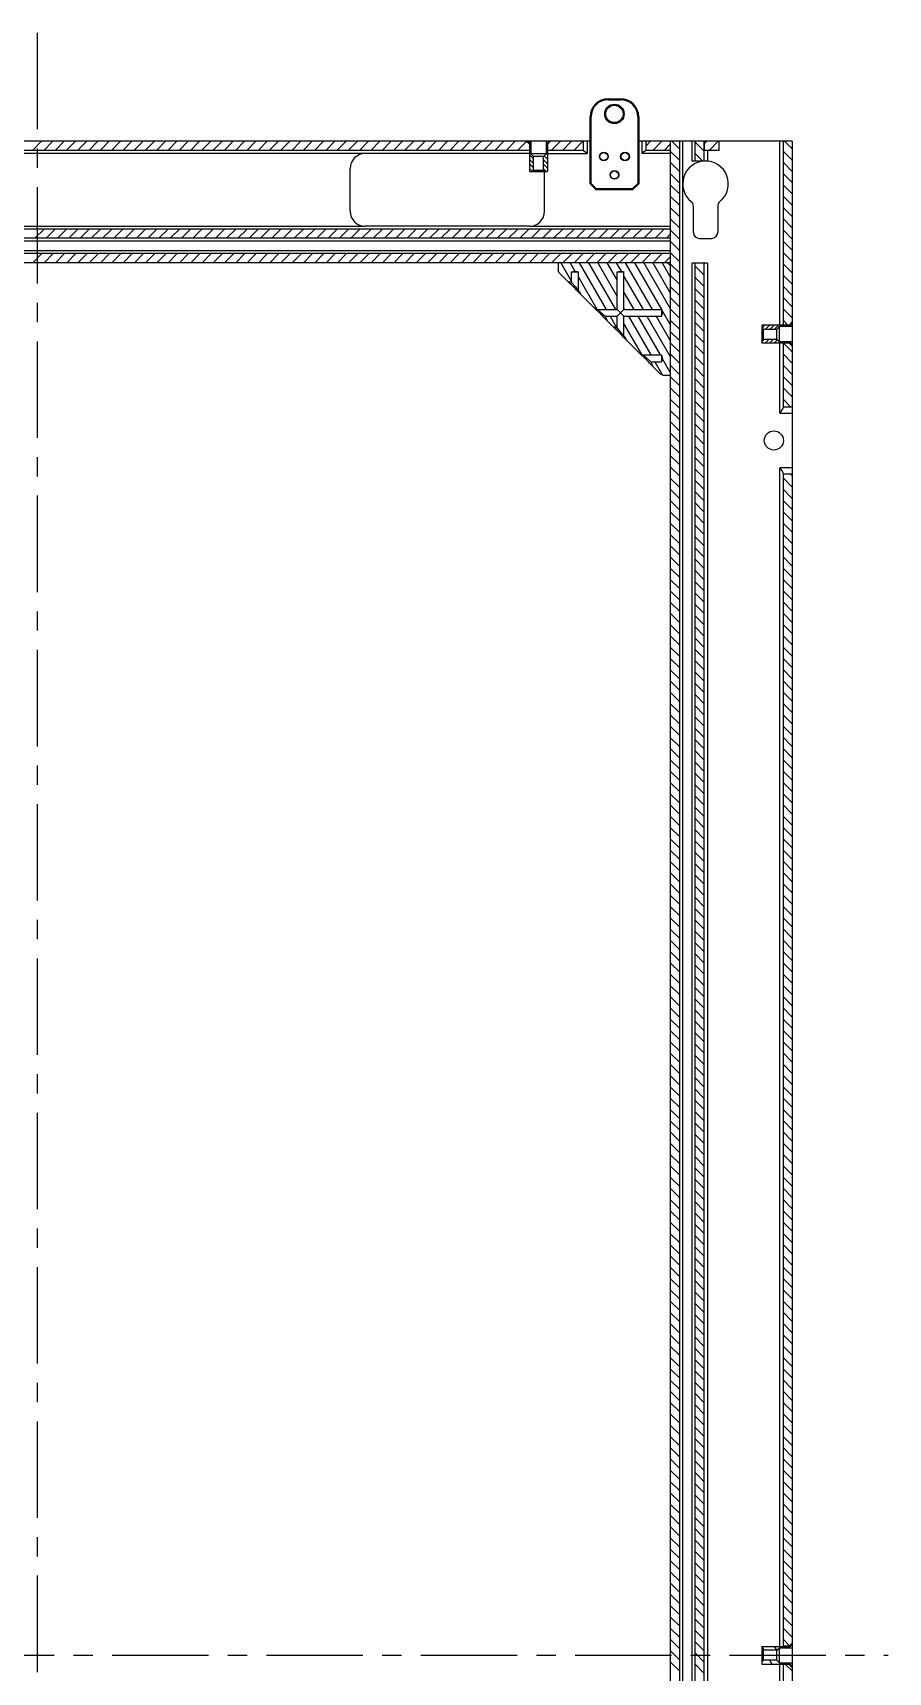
# Model space of a CAD drawing. Header units: millimetres. Extents: x -3132 to 28633, y 682 to 5849.
# Drawn here: x 17862 to 18144, y 2184 to 2724 of the extents above; entities that cross this region are included whole.
import ezdxf

# ---------------------------------------------------------------- set-up
doc = ezdxf.new("R2010")
doc.units = ezdxf.units.MM
doc.linetypes.add('CENTER', pattern=[50.8, 31.75, -6.35, 6.35, -6.35])
doc.layers.add('标准', color=3, linetype='Continuous')

msp = doc.modelspace()

# ---------------------------------------------------------------- linework, layer by layer
at = {"color": 7, "linetype": 'Continuous'}
for p, q in [((18051.804, 2702.194), (18055.804, 2702.194)), ((18051.804, 2701.894), (18051.804, 2702.194)), ((18051.804, 2701.894), (18055.804, 2701.894)), ((18055.804, 2701.894), (18055.804, 2702.194)), ((18046.104, 2696.194), (18045.804, 2696.194)), ((18045.804, 2674.194), (18045.804, 2696.194)), ((18046.104, 2674.319), (18046.104, 2696.194)), ((18061.504, 2696.194), (18061.804, 2696.194)), ((18061.504, 2696.194), (18061.504, 2674.319)), ((18061.804, 2696.194), (18061.804, 2674.194)), ((18045.804, 2688.194), (17681.804, 2688.194)), ((18024.804, 2688.194), (18025.804, 2687.194)), ((18025.254, 2688.194), (18025.854, 2687.594)), ((18026.304, 2688.194), (18026.304, 2684.044)), ((18031.304, 2688.194), (18031.304, 2684.044)), ((18032.354, 2688.194), (18031.754, 2687.594)), ((18032.804, 2688.194), (18031.804, 2687.194)), ((18043.481, 2688.194), (18043.481, 2685.194)), ((18044.804, 2688.194), (18044.804, 2684.194)), ((18072.204, 2688.194), (18061.804, 2688.194)), ((18062.804, 2688.194), (18062.804, 2684.194)), ((18064.127, 2688.194), (18064.127, 2685.194)), ((18072.204, 2688.194), (18072.204, 2648.194)), ((18112.304, 2688.194), (18072.304, 2688.194)), ((18072.304, 1691.194), (18072.304, 2688.194)), ((18075.304, 1691.194), (18075.304, 2688.194)), ((18076.304, 1691.194), (18076.304, 2688.194)), ((18079.404, 2681.594), (18079.404, 2688.194)), ((18080.404, 2681.594), (18080.404, 2688.194)), ((18083.404, 2681.684), (18083.404, 2688.194)), ((18083.504, 2685.194), (18083.504, 2688.194)), ((18088.304, 2685.194), (18088.304, 2688.194)), ((18108.304, 2627.644), (18108.304, 2688.194)), ((18109.304, 2688.194), (18109.304, 2627.644)), ((18112.304, 2688.194), (18112.304, 1691.194)), ((18025.854, 2685.194), (17701.754, 2685.194)), ((18025.804, 2684.194), (17701.804, 2684.194)), ((18025.854, 2687.194), (18025.804, 2687.194)), ((18025.804, 2687.194), (18025.804, 2685.194)), ((18025.854, 2687.594), (18025.854, 2678.194)), ((18031.304, 2684.044), (18026.304, 2684.044)), ((18026.304, 2684.044), (18027.154, 2683.194)), ((18030.454, 2683.194), (18027.154, 2683.194)), ((18027.154, 2678.694), (18027.154, 2683.194)), ((18031.304, 2684.044), (18030.454, 2683.194)), ((18030.454, 2678.694), (18030.454, 2683.194)), ((18031.754, 2687.594), (18031.754, 2678.194)), ((18031.804, 2687.194), (18031.754, 2687.194)), ((18043.481, 2685.194), (18031.754, 2685.194)), ((18031.754, 2684.194), (18044.804, 2684.194)), ((18031.804, 2687.194), (18031.804, 2685.194)), ((18072.204, 2684.194), (18062.804, 2684.194)), ((18072.204, 2685.194), (18064.127, 2685.194)), ((18088.304, 2685.194), (18083.504, 2685.194)), ((18084.404, 2685.194), (18084.404, 2681.67)), ((17966.804, 2665.194), (17966.804, 2679.194)), ((18025.854, 2678.194), (18031.754, 2678.194)), ((18026.654, 2678.194), (18027.154, 2678.694)), ((18027.154, 2678.694), (18030.454, 2678.694)), ((18030.954, 2678.194), (18030.454, 2678.694)), ((18030.804, 2665.194), (18030.804, 2678.194)), ((18082.583, 2681.594), (18079.365, 2681.594)), ((18045.804, 2674.194), (18046.104, 2674.319)), ((18047.804, 2672.194), (18045.804, 2674.194)), ((18047.928, 2672.494), (18046.104, 2674.319)), ((18047.804, 2672.194), (18047.928, 2672.494)), ((18059.804, 2672.194), (18047.804, 2672.194)), ((18059.679, 2672.494), (18047.928, 2672.494)), ((18061.504, 2674.319), (18059.679, 2672.494)), ((18059.804, 2672.194), (18059.679, 2672.494)), ((18061.804, 2674.194), (18059.804, 2672.194)), ((18061.804, 2674.194), (18061.504, 2674.319)), ((18079.804, 2658.194), (18079.804, 2666.829)), ((18087.804, 2666.829), (18087.804, 2658.194)), ((18072.204, 2659.294), (17655.404, 2659.294)), ((18072.204, 2656.294), (17655.404, 2656.294)), ((17756.799, 2660.294), (17970.809, 2660.294)), ((18025.804, 2660.194), (17971.804, 2660.194)), ((18026.799, 2660.294), (18072.204, 2660.294)), ((18081.804, 2656.194), (18085.804, 2656.194)), ((18072.204, 2655.294), (17655.404, 2655.294)), ((17655.404, 2652.194), (18072.204, 2652.194)), ((18072.204, 2651.194), (17655.404, 2651.194)), ((18072.204, 2648.194), (17655.404, 2648.194)), ((18035.304, 2648.194), (18035.304, 2645.609)), ((18035.597, 2644.901), (18035.304, 2645.609)), ((18039.73, 2645.194), (18041.957, 2645.194)), ((18039.73, 2641.649), (18039.73, 2645.194)), ((18041.957, 2639.074), (18041.957, 2645.194)), ((18054.73, 2645.194), (18056.957, 2645.194)), ((18054.73, 2632.848), (18054.73, 2645.194)), ((18056.957, 2632.848), (18056.957, 2645.194)), ((18071.304, 2648.194), (18072.304, 2647.194)), ((18084.443, 2648.094), (18079.364, 2648.094)), ((18079.404, 1740.268), (18079.404, 2648.094)), ((18080.404, 1740.879), (18080.404, 2648.094)), ((18083.404, 1741.684), (18083.404, 2648.094)), ((18084.404, 2648.094), (18084.404, 1741.67)), ((18035.597, 2644.901), (18039.29, 2641.208)), ((18040.844, 2640.361), (18039.73, 2641.649)), ((18040.843, 2640.361), (18040.561, 2640.078)), ((18040.844, 2640.361), (18041.957, 2639.074)), ((18041.69, 2638.808), (18047.917, 2632.581)), ((18048.183, 2632.848), (18050.759, 2630.621)), ((18048.183, 2632.848), (18054.73, 2632.848)), ((18049.471, 2631.734), (18049.188, 2631.451)), ((18050.318, 2630.18), (18054.29, 2626.208)), ((18050.759, 2630.621), (18054.73, 2630.621)), ((18054.73, 2632.848), (18056.957, 2630.621)), ((18056.957, 2632.848), (18054.73, 2630.621)), ((18054.73, 2626.649), (18054.73, 2630.621)), ((18056.957, 2632.848), (18069.304, 2632.848)), ((18056.957, 2630.621), (18069.304, 2630.621)), ((18056.957, 2624.074), (18056.957, 2630.621)), ((18069.304, 2632.848), (18069.304, 2630.621)), ((18054.73, 2626.649), (18055.844, 2625.361)), ((18055.844, 2625.361), (18055.561, 2625.079)), ((18055.844, 2625.361), (18056.957, 2624.074)), ((18056.69, 2623.808), (18062.917, 2617.581)), ((18111.704, 2627.644), (18102.304, 2627.644)), ((18102.304, 2627.644), (18102.304, 2621.744)), ((18102.304, 2626.844), (18102.804, 2626.344)), ((18102.804, 2626.344), (18107.304, 2626.344)), ((18102.804, 2626.344), (18102.804, 2623.044)), ((18108.154, 2627.194), (18107.304, 2626.344)), ((18107.304, 2623.044), (18107.304, 2626.344)), ((18112.304, 2627.194), (18108.154, 2627.194)), ((18108.154, 2622.194), (18108.154, 2627.194)), ((18111.304, 2627.694), (18109.304, 2627.694)), ((18112.304, 2628.694), (18111.304, 2627.694)), ((18111.304, 2627.644), (18111.304, 2627.694)), ((18112.304, 2628.244), (18111.704, 2627.644)), ((18102.304, 2622.544), (18102.804, 2623.044)), ((18111.704, 2621.744), (18102.304, 2621.744)), ((18102.804, 2623.044), (18107.304, 2623.044)), ((18108.154, 2622.194), (18107.304, 2623.044)), ((18112.304, 2622.194), (18108.154, 2622.194)), ((18108.304, 2598.694), (18108.304, 2621.744)), ((18109.304, 2621.744), (18109.304, 2600.426)), ((18111.304, 2621.694), (18109.304, 2621.694)), ((18111.304, 2621.694), (18111.304, 2621.744)), ((18112.304, 2620.694), (18111.304, 2621.694)), ((18112.304, 2621.144), (18111.704, 2621.744)), ((18063.183, 2617.848), (18064.471, 2616.734)), ((18063.183, 2617.848), (18069.304, 2617.848)), ((18064.471, 2616.734), (18064.188, 2616.451)), ((18065.758, 2615.621), (18064.471, 2616.734)), ((18065.317, 2615.181), (18069.011, 2611.487)), ((18065.758, 2615.621), (18069.304, 2615.621)), ((18069.304, 2617.848), (18069.304, 2615.621)), ((18069.718, 2611.194), (18069.011, 2611.487)), ((18069.718, 2611.194), (18072.304, 2611.194)), ((18108.304, 2598.694), (18112.304, 2598.694)), ((18112.304, 2600.694), (18109.304, 2600.694)), ((18112.304, 2580.694), (18108.304, 2580.694)), ((18108.304, 2192.644), (18108.304, 2580.694)), ((18109.304, 2578.962), (18109.304, 2192.644)), ((18109.304, 2578.694), (18112.304, 2578.694)), ((18102.304, 2192.644), (18102.304, 2186.744)), ((18102.304, 2192.644), (18111.704, 2192.644)), ((18102.804, 2191.344), (18102.304, 2191.844)), ((18107.304, 2191.344), (18108.154, 2192.194)), ((18108.154, 2187.194), (18108.154, 2192.194)), ((18108.154, 2192.194), (18112.304, 2192.194)), ((18111.304, 2192.694), (18109.304, 2192.694)), ((18112.304, 2193.694), (18111.304, 2192.694)), ((18111.304, 2192.644), (18111.304, 2192.694)), ((18111.704, 2192.644), (18112.304, 2193.244)), ((18102.804, 2188.044), (18102.304, 2187.544)), ((18102.304, 2186.744), (18111.704, 2186.744)), ((18102.804, 2191.344), (18102.804, 2188.044)), ((18107.304, 2191.344), (18102.804, 2191.344)), ((18107.304, 2188.044), (18102.804, 2188.044)), ((18107.304, 2188.044), (18107.304, 2191.344)), ((18107.304, 2188.044), (18108.154, 2187.194)), ((18108.154, 2187.194), (18112.304, 2187.194)), ((18108.304, 1798.694), (18108.304, 2186.744)), ((18109.304, 2186.744), (18109.304, 1800.426)), ((18111.304, 2186.694), (18109.304, 2186.694)), ((18111.304, 2186.694), (18111.304, 2186.744)), ((18112.304, 2185.694), (18111.304, 2186.694)), ((18111.704, 2186.744), (18112.304, 2186.144))]:
    msp.add_line(p, q, dxfattribs=at)
at = {"color": 2, "linetype": 'Continuous'}
for p, q in [((17865.242, 2688.194), (17862.242, 2685.194)), ((17868.954, 2688.194), (17865.954, 2685.194)), ((17872.667, 2688.194), (17869.667, 2685.194)), ((17876.379, 2688.194), (17873.379, 2685.194)), ((17880.091, 2688.194), (17877.091, 2685.194)), ((17883.804, 2688.194), (17880.804, 2685.194)), ((17887.516, 2688.194), (17884.516, 2685.194)), ((17891.228, 2688.194), (17888.228, 2685.194)), ((17894.941, 2688.194), (17891.941, 2685.194)), ((17898.653, 2688.194), (17895.653, 2685.194)), ((17902.365, 2688.194), (17899.365, 2685.194)), ((17906.078, 2688.194), (17903.078, 2685.194)), ((17909.79, 2688.194), (17906.79, 2685.194)), ((17913.502, 2688.194), (17910.502, 2685.194)), ((17917.215, 2688.194), (17914.215, 2685.194)), ((17920.927, 2688.194), (17917.927, 2685.194)), ((17924.639, 2688.194), (17921.639, 2685.194)), ((17928.351, 2688.194), (17925.351, 2685.194)), ((17932.064, 2688.194), (17929.064, 2685.194)), ((17935.776, 2688.194), (17932.776, 2685.194)), ((17939.488, 2688.194), (17936.488, 2685.194)), ((17943.201, 2688.194), (17940.201, 2685.194)), ((17946.913, 2688.194), (17943.913, 2685.194)), ((17950.625, 2688.194), (17947.625, 2685.194)), ((17954.338, 2688.194), (17951.338, 2685.194)), ((17958.05, 2688.194), (17955.05, 2685.194)), ((17961.762, 2688.194), (17958.762, 2685.194)), ((17965.475, 2688.194), (17962.475, 2685.194)), ((17969.187, 2688.194), (17966.187, 2685.194)), ((17972.899, 2688.194), (17969.899, 2685.194)), ((17976.611, 2688.194), (17973.611, 2685.194)), ((17980.324, 2688.194), (17977.324, 2685.194)), ((17984.036, 2688.194), (17981.036, 2685.194)), ((17987.748, 2688.194), (17984.748, 2685.194)), ((17991.461, 2688.194), (17988.461, 2685.194)), ((17995.173, 2688.194), (17992.173, 2685.194)), ((17998.885, 2688.194), (17995.885, 2685.194)), ((18002.598, 2688.194), (17999.598, 2685.194)), ((18006.31, 2688.194), (18003.31, 2685.194)), ((18010.022, 2688.194), (18007.022, 2685.194)), ((18013.735, 2688.194), (18010.735, 2685.194)), ((18017.447, 2688.194), (18014.447, 2685.194)), ((18021.159, 2688.194), (18018.159, 2685.194)), ((18024.838, 2688.16), (18021.872, 2685.194)), ((18025.834, 2688.194), (18026.304, 2687.724)), ((18031.774, 2688.194), (18032.064, 2687.904)), ((18036.008, 2688.194), (18033.008, 2685.194)), ((18039.721, 2688.194), (18036.721, 2685.194)), ((18043.433, 2688.194), (18040.433, 2685.194)), ((18065.707, 2688.194), (18064.127, 2686.614)), ((18069.419, 2688.194), (18066.419, 2685.194)), ((18072.692, 2688.194), (18075.304, 2685.582)), ((18084.268, 2688.194), (18083.504, 2687.43)), ((18087.981, 2688.194), (18084.981, 2685.194)), ((18109.815, 2688.194), (18112.304, 2685.705)), ((18025.804, 2685.414), (18025.584, 2685.194)), ((18025.854, 2686.69), (18026.304, 2686.24)), ((18025.854, 2685.205), (18026.304, 2684.755)), ((18025.854, 2683.72), (18027.154, 2682.42)), ((18030.644, 2683.384), (18031.754, 2682.274)), ((18031.304, 2687.179), (18031.754, 2686.729)), ((18031.304, 2685.694), (18031.754, 2685.244)), ((18031.304, 2684.209), (18031.754, 2683.759)), ((18072.204, 2687.266), (18070.132, 2685.194)), ((18072.304, 2684.87), (18075.304, 2681.87)), ((18080.404, 2687.907), (18083.404, 2684.907)), ((18080.404, 2684.195), (18082.953, 2681.645)), ((18109.304, 2684.993), (18112.304, 2681.993)), ((18025.854, 2682.235), (18027.154, 2680.935)), ((18025.854, 2680.75), (18027.154, 2679.45)), ((18025.854, 2679.265), (18026.789, 2678.33)), ((18030.454, 2682.09), (18031.754, 2680.79)), ((18030.454, 2680.605), (18031.754, 2679.305)), ((18030.454, 2679.12), (18031.379, 2678.194)), ((18072.304, 2681.158), (18075.304, 2678.158)), ((18072.304, 2677.445), (18075.304, 2674.445)), ((18109.304, 2681.281), (18112.304, 2678.281)), ((18109.304, 2677.569), (18112.304, 2674.569)), ((18072.304, 2673.733), (18075.304, 2670.733)), ((18109.304, 2673.856), (18112.304, 2670.856)), ((18072.304, 2670.021), (18075.304, 2667.021)), ((18109.304, 2670.144), (18112.304, 2667.144)), ((18072.304, 2666.309), (18075.304, 2663.309)), ((18072.304, 2662.596), (18075.304, 2659.596)), ((18109.304, 2666.432), (18112.304, 2663.432)), ((18109.304, 2662.719), (18112.304, 2659.719)), ((17866.041, 2659.294), (17863.041, 2656.294)), ((17869.753, 2659.294), (17866.753, 2656.294)), ((17873.465, 2659.294), (17870.465, 2656.294)), ((17877.178, 2659.294), (17874.178, 2656.294)), ((17880.89, 2659.294), (17877.89, 2656.294)), ((17884.602, 2659.294), (17881.602, 2656.294)), ((17888.315, 2659.294), (17885.315, 2656.294)), ((17892.027, 2659.294), (17889.027, 2656.294)), ((17895.739, 2659.294), (17892.739, 2656.294)), ((17899.451, 2659.294), (17896.451, 2656.294)), ((17903.164, 2659.294), (17900.164, 2656.294)), ((17906.876, 2659.294), (17903.876, 2656.294)), ((17910.588, 2659.294), (17907.588, 2656.294)), ((17914.301, 2659.294), (17911.301, 2656.294)), ((17918.013, 2659.294), (17915.013, 2656.294)), ((17921.725, 2659.294), (17918.725, 2656.294)), ((17925.438, 2659.294), (17922.438, 2656.294)), ((17929.15, 2659.294), (17926.15, 2656.294)), ((17932.862, 2659.294), (17929.862, 2656.294)), ((17936.575, 2659.294), (17933.575, 2656.294)), ((17940.287, 2659.294), (17937.287, 2656.294)), ((17943.999, 2659.294), (17940.999, 2656.294)), ((17947.711, 2659.294), (17944.711, 2656.294)), ((17951.424, 2659.294), (17948.424, 2656.294)), ((17955.136, 2659.294), (17952.136, 2656.294)), ((17958.848, 2659.294), (17955.848, 2656.294)), ((17962.561, 2659.294), (17959.561, 2656.294)), ((17966.273, 2659.294), (17963.273, 2656.294)), ((17969.985, 2659.294), (17966.985, 2656.294)), ((17973.698, 2659.294), (17970.698, 2656.294)), ((17977.41, 2659.294), (17974.41, 2656.294)), ((17981.122, 2659.294), (17978.122, 2656.294)), ((17984.835, 2659.294), (17981.835, 2656.294)), ((17988.547, 2659.294), (17985.547, 2656.294)), ((17992.259, 2659.294), (17989.259, 2656.294)), ((17995.972, 2659.294), (17992.972, 2656.294)), ((17999.684, 2659.294), (17996.684, 2656.294)), ((18003.396, 2659.294), (18000.396, 2656.294)), ((18007.108, 2659.294), (18004.108, 2656.294)), ((18010.821, 2659.294), (18007.821, 2656.294)), ((18014.533, 2659.294), (18011.533, 2656.294)), ((18018.245, 2659.294), (18015.245, 2656.294)), ((18021.958, 2659.294), (18018.958, 2656.294)), ((18025.67, 2659.294), (18022.67, 2656.294)), ((18029.382, 2659.294), (18026.382, 2656.294)), ((18033.095, 2659.294), (18030.095, 2656.294)), ((18036.807, 2659.294), (18033.807, 2656.294)), ((18040.519, 2659.294), (18037.519, 2656.294)), ((18044.232, 2659.294), (18041.232, 2656.294)), ((18047.944, 2659.294), (18044.944, 2656.294)), ((18051.656, 2659.294), (18048.656, 2656.294)), ((18055.368, 2659.294), (18052.368, 2656.294)), ((18059.081, 2659.294), (18056.081, 2656.294)), ((18062.793, 2659.294), (18059.793, 2656.294)), ((18066.505, 2659.294), (18063.505, 2656.294)), ((18070.218, 2659.294), (18067.218, 2656.294)), ((18072.204, 2657.568), (18070.93, 2656.294)), ((18072.304, 2658.884), (18075.304, 2655.884)), ((18109.304, 2659.007), (18112.304, 2656.007)), ((17865.365, 2651.194), (17862.365, 2648.194)), ((17869.078, 2651.194), (17866.078, 2648.194)), ((17872.79, 2651.194), (17869.79, 2648.194)), ((17876.502, 2651.194), (17873.502, 2648.194)), ((17880.215, 2651.194), (17877.215, 2648.194)), ((17883.927, 2651.194), (17880.927, 2648.194)), ((17887.639, 2651.194), (17884.639, 2648.194)), ((17891.351, 2651.194), (17888.351, 2648.194)), ((17895.064, 2651.194), (17892.064, 2648.194)), ((17898.776, 2651.194), (17895.776, 2648.194)), ((17902.488, 2651.194), (17899.488, 2648.194)), ((17906.201, 2651.194), (17903.201, 2648.194)), ((17909.913, 2651.194), (17906.913, 2648.194)), ((17913.625, 2651.194), (17910.625, 2648.194)), ((17917.338, 2651.194), (17914.338, 2648.194)), ((17921.05, 2651.194), (17918.05, 2648.194)), ((17924.762, 2651.194), (17921.762, 2648.194)), ((17928.475, 2651.194), (17925.475, 2648.194)), ((17932.187, 2651.194), (17929.187, 2648.194)), ((17935.899, 2651.194), (17932.899, 2648.194)), ((17939.611, 2651.194), (17936.611, 2648.194)), ((17943.324, 2651.194), (17940.324, 2648.194)), ((17947.036, 2651.194), (17944.036, 2648.194)), ((17950.748, 2651.194), (17947.748, 2648.194)), ((17954.461, 2651.194), (17951.461, 2648.194)), ((17958.173, 2651.194), (17955.173, 2648.194)), ((17961.885, 2651.194), (17958.885, 2648.194)), ((17965.598, 2651.194), (17962.598, 2648.194)), ((17969.31, 2651.194), (17966.31, 2648.194)), ((17973.022, 2651.194), (17970.022, 2648.194)), ((17976.735, 2651.194), (17973.735, 2648.194)), ((17980.447, 2651.194), (17977.447, 2648.194)), ((17984.159, 2651.194), (17981.159, 2648.194)), ((17987.872, 2651.194), (17984.872, 2648.194)), ((17991.584, 2651.194), (17988.584, 2648.194)), ((17995.296, 2651.194), (17992.296, 2648.194)), ((17999.008, 2651.194), (17996.008, 2648.194)), ((18002.721, 2651.194), (17999.721, 2648.194)), ((18006.433, 2651.194), (18003.433, 2648.194)), ((18010.145, 2651.194), (18007.145, 2648.194)), ((18013.858, 2651.194), (18010.858, 2648.194)), ((18017.57, 2651.194), (18014.57, 2648.194)), ((18021.282, 2651.194), (18018.282, 2648.194)), ((18024.995, 2651.194), (18021.995, 2648.194)), ((18028.707, 2651.194), (18025.707, 2648.194)), ((18032.419, 2651.194), (18029.419, 2648.194)), ((18036.132, 2651.194), (18033.132, 2648.194)), ((18039.844, 2651.194), (18036.844, 2648.194)), ((18043.556, 2651.194), (18040.556, 2648.194)), ((18047.268, 2651.194), (18044.268, 2648.194)), ((18050.981, 2651.194), (18047.981, 2648.194)), ((18054.693, 2651.194), (18051.693, 2648.194)), ((18058.405, 2651.194), (18055.405, 2648.194)), ((18062.118, 2651.194), (18059.118, 2648.194)), ((18065.83, 2651.194), (18062.83, 2648.194)), ((18069.542, 2651.194), (18066.542, 2648.194)), ((18072.304, 2655.172), (18075.304, 2652.172)), ((18072.304, 2651.459), (18075.304, 2648.459)), ((18109.304, 2655.295), (18112.304, 2652.295)), ((18109.304, 2651.582), (18112.304, 2648.582)), ((18036.178, 2648.194), (18039.73, 2642.042)), ((18039.209, 2648.194), (18040.826, 2645.394)), ((18042.24, 2648.194), (18051.1, 2632.848)), ((18045.271, 2648.194), (18054.131, 2632.848)), ((18048.302, 2648.194), (18054.73, 2637.061)), ((18051.333, 2648.194), (18054.73, 2642.311)), ((18054.364, 2648.194), (18055.983, 2645.391)), ((18057.395, 2648.194), (18066.256, 2632.848)), ((18060.427, 2648.194), (18069.287, 2632.848)), ((18063.458, 2648.194), (18072.304, 2632.873)), ((18066.489, 2648.194), (18072.304, 2638.123)), ((18069.52, 2648.194), (18072.304, 2643.373)), ((18072.204, 2650.143), (18070.255, 2648.194)), ((18072.304, 2647.747), (18075.304, 2644.747)), ((18080.404, 2647.072), (18083.404, 2644.072)), ((18083.093, 2648.094), (18083.404, 2647.784)), ((18109.304, 2647.87), (18112.304, 2644.87)), ((18041.957, 2643.434), (18048.011, 2632.949)), ((18056.957, 2643.703), (18063.225, 2632.848)), ((18072.304, 2644.035), (18075.304, 2641.035)), ((18072.304, 2640.322), (18075.304, 2637.322)), ((18080.404, 2643.359), (18083.404, 2640.359)), ((18080.404, 2639.647), (18083.404, 2636.647)), ((18109.304, 2644.158), (18112.304, 2641.158)), ((18109.304, 2640.445), (18112.304, 2637.445)), ((18056.957, 2638.453), (18060.194, 2632.848)), ((18072.304, 2636.61), (18075.304, 2633.61)), ((18080.404, 2635.935), (18083.404, 2632.935)), ((18109.304, 2636.733), (18112.304, 2633.733)), ((18052.386, 2630.621), (18054.653, 2626.695)), ((18056.957, 2633.203), (18057.163, 2632.848)), ((18058.448, 2630.621), (18065.823, 2617.848)), ((18061.479, 2630.621), (18068.854, 2617.848)), ((18064.51, 2630.621), (18072.304, 2617.123)), ((18067.542, 2630.621), (18072.304, 2622.373)), ((18069.326, 2632.78), (18072.304, 2627.623)), ((18072.304, 2632.898), (18075.304, 2629.898)), ((18072.304, 2629.185), (18075.304, 2626.185)), ((18080.404, 2632.222), (18083.404, 2629.222)), ((18109.304, 2633.021), (18112.304, 2630.021)), ((18109.304, 2629.309), (18110.918, 2627.694)), ((18056.957, 2627.953), (18062.595, 2618.189)), ((18072.304, 2625.473), (18075.304, 2622.473)), ((18080.404, 2628.51), (18083.404, 2625.51)), ((18080.404, 2624.798), (18083.404, 2621.798)), ((18103.374, 2627.644), (18102.439, 2626.709)), ((18104.859, 2627.644), (18103.559, 2626.344)), ((18106.344, 2627.644), (18105.044, 2626.344)), ((18107.829, 2627.644), (18106.529, 2626.344)), ((18109.314, 2627.644), (18108.864, 2627.194)), ((18110.799, 2627.644), (18110.349, 2627.194)), ((18112.304, 2627.664), (18111.834, 2627.194)), ((18072.304, 2621.761), (18075.304, 2618.761)), ((18072.304, 2618.048), (18075.304, 2615.048)), ((18080.404, 2621.085), (18083.404, 2618.085)), ((18103.229, 2623.044), (18102.304, 2622.119)), ((18104.714, 2623.044), (18103.414, 2621.744)), ((18106.199, 2623.044), (18104.899, 2621.744)), ((18107.494, 2622.854), (18106.384, 2621.744)), ((18108.319, 2622.194), (18107.869, 2621.744)), ((18109.304, 2618.172), (18112.304, 2615.172)), ((18109.804, 2622.194), (18109.354, 2621.744)), ((18109.493, 2621.694), (18112.304, 2618.884)), ((18111.289, 2622.194), (18110.839, 2621.744)), ((18112.304, 2621.724), (18112.014, 2621.434)), ((18067.109, 2615.621), (18069.647, 2611.224)), ((18069.503, 2616.723), (18072.304, 2611.873)), ((18072.304, 2614.336), (18075.304, 2611.336)), ((18080.404, 2617.373), (18083.404, 2614.373)), ((18080.404, 2613.661), (18083.404, 2610.661)), ((18109.304, 2614.459), (18112.304, 2611.459)), ((18072.304, 2610.624), (18075.304, 2607.624)), ((18080.404, 2609.948), (18083.404, 2606.948)), ((18109.304, 2610.747), (18112.304, 2607.747)), ((18072.304, 2606.912), (18075.304, 2603.912)), ((18072.304, 2603.199), (18075.304, 2600.199)), ((18080.404, 2606.236), (18083.404, 2603.236)), ((18080.404, 2602.524), (18083.404, 2599.524)), ((18109.304, 2607.035), (18112.304, 2604.035)), ((18109.304, 2603.322), (18111.932, 2600.694)), ((18072.304, 2599.487), (18075.304, 2596.487)), ((18080.404, 2598.812), (18083.404, 2595.812)), ((18072.304, 2595.775), (18075.304, 2592.775)), ((18072.304, 2592.062), (18075.304, 2589.062)), ((18080.404, 2595.099), (18083.404, 2592.099)), ((18080.404, 2591.387), (18083.404, 2588.387)), ((18072.304, 2588.35), (18075.304, 2585.35)), ((18080.404, 2587.675), (18083.404, 2584.675)), ((18072.304, 2584.638), (18075.304, 2581.638)), ((18072.304, 2580.925), (18075.304, 2577.925)), ((18080.404, 2583.962), (18083.404, 2580.962)), ((18080.404, 2580.25), (18083.404, 2577.25)), ((18072.304, 2577.213), (18075.304, 2574.213)), ((18080.404, 2576.538), (18083.404, 2573.538)), ((18109.304, 2577.336), (18112.304, 2574.336)), ((18111.658, 2578.694), (18112.304, 2578.048)), ((18072.304, 2573.501), (18075.304, 2570.501)), ((18072.304, 2569.788), (18075.304, 2566.788)), ((18080.404, 2572.825), (18083.404, 2569.825)), ((18109.304, 2573.624), (18112.304, 2570.624)), ((18109.304, 2569.912), (18112.304, 2566.912)), ((18072.304, 2566.076), (18075.304, 2563.076)), ((18080.404, 2569.113), (18083.404, 2566.113)), ((18080.404, 2565.401), (18083.404, 2562.401)), ((18109.304, 2566.199), (18112.304, 2563.199)), ((18072.304, 2562.364), (18075.304, 2559.364)), ((18072.304, 2558.652), (18075.304, 2555.652)), ((18080.404, 2561.688), (18083.404, 2558.688)), ((18109.304, 2562.487), (18112.304, 2559.487)), ((18109.304, 2558.775), (18112.304, 2555.775)), ((18072.304, 2554.939), (18075.304, 2551.939)), ((18080.404, 2557.976), (18083.404, 2554.976)), ((18080.404, 2554.264), (18083.404, 2551.264)), ((18109.304, 2555.062), (18112.304, 2552.062)), ((18072.304, 2551.227), (18075.304, 2548.227)), ((18080.404, 2550.552), (18083.404, 2547.552)), ((18109.304, 2551.35), (18112.304, 2548.35)), ((18072.304, 2547.515), (18075.304, 2544.515)), ((18072.304, 2543.802), (18075.304, 2540.802)), ((18080.404, 2546.839), (18083.404, 2543.839)), ((18080.404, 2543.127), (18083.404, 2540.127)), ((18109.304, 2547.638), (18112.304, 2544.638)), ((18109.304, 2543.925), (18112.304, 2540.925)), ((18072.304, 2540.09), (18075.304, 2537.09)), ((18080.404, 2539.415), (18083.404, 2536.415)), ((18109.304, 2540.213), (18112.304, 2537.213)), ((18072.304, 2536.378), (18075.304, 2533.378)), ((18072.304, 2532.665), (18075.304, 2529.665)), ((18080.404, 2535.702), (18083.404, 2532.702)), ((18080.404, 2531.99), (18083.404, 2528.99)), ((18109.304, 2536.501), (18112.304, 2533.501)), ((18109.304, 2532.788), (18112.304, 2529.788)), ((18072.304, 2528.953), (18075.304, 2525.953)), ((18080.404, 2528.278), (18083.404, 2525.278)), ((18109.304, 2529.076), (18112.304, 2526.076)), ((18072.304, 2525.241), (18075.304, 2522.241)), ((18072.304, 2521.528), (18075.304, 2518.528)), ((18080.404, 2524.565), (18083.404, 2521.565)), ((18080.404, 2520.853), (18083.404, 2517.853)), ((18109.304, 2525.364), (18112.304, 2522.364)), ((18109.304, 2521.652), (18112.304, 2518.652)), ((18072.304, 2517.816), (18075.304, 2514.816)), ((18080.404, 2517.141), (18083.404, 2514.141)), ((18109.304, 2517.939), (18112.304, 2514.939)), ((18072.304, 2514.104), (18075.304, 2511.104)), ((18072.304, 2510.391), (18075.304, 2507.391)), ((18080.404, 2513.428), (18083.404, 2510.428)), ((18109.304, 2514.227), (18112.304, 2511.227)), ((18109.304, 2510.515), (18112.304, 2507.515)), ((18072.304, 2506.679), (18075.304, 2503.679)), ((18080.404, 2509.716), (18083.404, 2506.716)), ((18080.404, 2506.004), (18083.404, 2503.004)), ((18109.304, 2506.802), (18112.304, 2503.802)), ((18072.304, 2502.967), (18075.304, 2499.967)), ((18072.304, 2499.255), (18075.304, 2496.255)), ((18080.404, 2502.291), (18083.404, 2499.291)), ((18109.304, 2503.09), (18112.304, 2500.09)), ((18109.304, 2499.378), (18112.304, 2496.378)), ((18072.304, 2495.542), (18075.304, 2492.542)), ((18080.404, 2498.579), (18083.404, 2495.579)), ((18080.404, 2494.867), (18083.404, 2491.867)), ((18109.304, 2495.665), (18112.304, 2492.665)), ((18072.304, 2491.83), (18075.304, 2488.83)), ((18080.404, 2491.155), (18083.404, 2488.155)), ((18109.304, 2491.953), (18112.304, 2488.953)), ((18072.304, 2488.118), (18075.304, 2485.118)), ((18072.304, 2484.405), (18075.304, 2481.405)), ((18080.404, 2487.442), (18083.404, 2484.442)), ((18080.404, 2483.73), (18083.404, 2480.73)), ((18109.304, 2488.241), (18112.304, 2485.241)), ((18109.304, 2484.528), (18112.304, 2481.528)), ((18072.304, 2480.693), (18075.304, 2477.693)), ((18080.404, 2480.018), (18083.404, 2477.018)), ((18109.304, 2480.816), (18112.304, 2477.816)), ((18072.304, 2476.981), (18075.304, 2473.981)), ((18072.304, 2473.268), (18075.304, 2470.268)), ((18080.404, 2476.305), (18083.404, 2473.305)), ((18080.404, 2472.593), (18083.404, 2469.593)), ((18109.304, 2477.104), (18112.304, 2474.104)), ((18109.304, 2473.391), (18112.304, 2470.391)), ((18072.304, 2469.556), (18075.304, 2466.556)), ((18080.404, 2468.881), (18083.404, 2465.881)), ((18109.304, 2469.679), (18112.304, 2466.679)), ((18072.304, 2465.844), (18075.304, 2462.844)), ((18072.304, 2462.131), (18075.304, 2459.131)), ((18080.404, 2465.168), (18083.404, 2462.168)), ((18080.404, 2461.456), (18083.404, 2458.456)), ((18109.304, 2465.967), (18112.304, 2462.967)), ((18109.304, 2462.255), (18112.304, 2459.255)), ((18072.304, 2458.419), (18075.304, 2455.419)), ((18080.404, 2457.744), (18083.404, 2454.744)), ((18109.304, 2458.542), (18112.304, 2455.542)), ((18072.304, 2454.707), (18075.304, 2451.707)), ((18072.304, 2450.995), (18075.304, 2447.995)), ((18080.404, 2454.031), (18083.404, 2451.031)), ((18109.304, 2454.83), (18112.304, 2451.83)), ((18109.304, 2451.118), (18112.304, 2448.118)), ((18072.304, 2447.282), (18075.304, 2444.282)), ((18080.404, 2450.319), (18083.404, 2447.319)), ((18080.404, 2446.607), (18083.404, 2443.607)), ((18109.304, 2447.405), (18112.304, 2444.405)), ((18072.304, 2443.57), (18075.304, 2440.57)), ((18072.304, 2439.858), (18075.304, 2436.858)), ((18080.404, 2442.895), (18083.404, 2439.895)), ((18109.304, 2443.693), (18112.304, 2440.693)), ((18109.304, 2439.981), (18112.304, 2436.981)), ((18072.304, 2436.145), (18075.304, 2433.145)), ((18080.404, 2439.182), (18083.404, 2436.182)), ((18080.404, 2435.47), (18083.404, 2432.47)), ((18109.304, 2436.268), (18112.304, 2433.268)), ((18072.304, 2432.433), (18075.304, 2429.433)), ((18080.404, 2431.758), (18083.404, 2428.758)), ((18109.304, 2432.556), (18112.304, 2429.556)), ((18072.304, 2428.721), (18075.304, 2425.721)), ((18072.304, 2425.008), (18075.304, 2422.008)), ((18080.404, 2428.045), (18083.404, 2425.045)), ((18080.404, 2424.333), (18083.404, 2421.333)), ((18109.304, 2428.844), (18112.304, 2425.844)), ((18109.304, 2425.131), (18112.304, 2422.131)), ((18072.304, 2421.296), (18075.304, 2418.296)), ((18080.404, 2420.621), (18083.404, 2417.621)), ((18109.304, 2421.419), (18112.304, 2418.419)), ((18072.304, 2417.584), (18075.304, 2414.584)), ((18072.304, 2413.871), (18075.304, 2410.871)), ((18080.404, 2416.908), (18083.404, 2413.908)), ((18080.404, 2413.196), (18083.404, 2410.196)), ((18109.304, 2417.707), (18112.304, 2414.707)), ((18109.304, 2413.995), (18112.304, 2410.995)), ((18072.304, 2410.159), (18075.304, 2407.159)), ((18080.404, 2409.484), (18083.404, 2406.484)), ((18109.304, 2410.282), (18112.304, 2407.282)), ((18072.304, 2406.447), (18075.304, 2403.447)), ((18072.304, 2402.734), (18075.304, 2399.734)), ((18080.404, 2405.771), (18083.404, 2402.771)), ((18109.304, 2406.57), (18112.304, 2403.57)), ((18109.304, 2402.858), (18112.304, 2399.858)), ((18072.304, 2399.022), (18075.304, 2396.022)), ((18080.404, 2402.059), (18083.404, 2399.059)), ((18080.404, 2398.347), (18083.404, 2395.347)), ((18109.304, 2399.145), (18112.304, 2396.145)), ((18072.304, 2395.31), (18075.304, 2392.31)), ((18072.304, 2391.598), (18075.304, 2388.598)), ((18080.404, 2394.634), (18083.404, 2391.634)), ((18109.304, 2395.433), (18112.304, 2392.433)), ((18109.304, 2391.721), (18112.304, 2388.721)), ((18072.304, 2387.885), (18075.304, 2384.885)), ((18080.404, 2390.922), (18083.404, 2387.922)), ((18080.404, 2387.21), (18083.404, 2384.21)), ((18109.304, 2388.008), (18112.304, 2385.008)), ((18072.304, 2384.173), (18075.304, 2381.173)), ((18080.404, 2383.498), (18083.404, 2380.498)), ((18109.304, 2384.296), (18112.304, 2381.296)), ((18109.304, 2380.584), (18112.304, 2377.584)), ((18072.304, 2380.461), (18075.304, 2377.461)), ((18072.304, 2376.748), (18075.304, 2373.748)), ((18080.404, 2379.785), (18083.404, 2376.785)), ((18080.404, 2376.073), (18083.404, 2373.073)), ((18109.304, 2376.871), (18112.304, 2373.871)), ((18072.304, 2373.036), (18075.304, 2370.036)), ((18080.404, 2372.361), (18083.404, 2369.361)), ((18109.304, 2373.159), (18112.304, 2370.159)), ((18072.304, 2369.324), (18075.304, 2366.324)), ((18072.304, 2365.611), (18075.304, 2362.611)), ((18080.404, 2368.648), (18083.404, 2365.648)), ((18080.404, 2364.936), (18083.404, 2361.936)), ((18109.304, 2369.447), (18112.304, 2366.447)), ((18109.304, 2365.734), (18112.304, 2362.734)), ((18072.304, 2361.899), (18075.304, 2358.899)), ((18080.404, 2361.224), (18083.404, 2358.224)), ((18109.304, 2362.022), (18112.304, 2359.022)), ((18072.304, 2358.187), (18075.304, 2355.187)), ((18072.304, 2354.474), (18075.304, 2351.474)), ((18080.404, 2357.511), (18083.404, 2354.511)), ((18080.404, 2353.799), (18083.404, 2350.799)), ((18109.304, 2358.31), (18112.304, 2355.31)), ((18109.304, 2354.598), (18112.304, 2351.598)), ((18072.304, 2350.762), (18075.304, 2347.762)), ((18080.404, 2350.087), (18083.404, 2347.087)), ((18109.304, 2350.885), (18112.304, 2347.885)), ((18072.304, 2347.05), (18075.304, 2344.05)), ((18072.304, 2343.337), (18075.304, 2340.337)), ((18080.404, 2346.374), (18083.404, 2343.374)), ((18109.304, 2347.173), (18112.304, 2344.173)), ((18109.304, 2343.461), (18112.304, 2340.461)), ((18072.304, 2339.625), (18075.304, 2336.625)), ((18080.404, 2342.662), (18083.404, 2339.662)), ((18080.404, 2338.95), (18083.404, 2335.95)), ((18109.304, 2339.748), (18112.304, 2336.748)), ((18072.304, 2335.913), (18075.304, 2332.913)), ((18072.304, 2332.201), (18075.304, 2329.201)), ((18080.404, 2335.237), (18083.404, 2332.237)), ((18109.304, 2336.036), (18112.304, 2333.036)), ((18109.304, 2332.324), (18112.304, 2329.324)), ((18072.304, 2328.488), (18075.304, 2325.488)), ((18080.404, 2331.525), (18083.404, 2328.525)), ((18080.404, 2327.813), (18083.404, 2324.813)), ((18109.304, 2328.611), (18112.304, 2325.611)), ((18072.304, 2324.776), (18075.304, 2321.776)), ((18080.404, 2324.101), (18083.404, 2321.101)), ((18109.304, 2324.899), (18112.304, 2321.899)), ((18109.304, 2321.187), (18112.304, 2318.187)), ((18072.304, 2321.064), (18075.304, 2318.064)), ((18072.304, 2317.351), (18075.304, 2314.351)), ((18080.404, 2320.388), (18083.404, 2317.388)), ((18080.404, 2316.676), (18083.404, 2313.676)), ((18109.304, 2317.474), (18112.304, 2314.474)), ((18072.304, 2313.639), (18075.304, 2310.639)), ((18080.404, 2312.964), (18083.404, 2309.964)), ((18109.304, 2313.762), (18112.304, 2310.762)), ((18072.304, 2309.927), (18075.304, 2306.927)), ((18072.304, 2306.214), (18075.304, 2303.214)), ((18080.404, 2309.251), (18083.404, 2306.251)), ((18080.404, 2305.539), (18083.404, 2302.539)), ((18109.304, 2310.05), (18112.304, 2307.05)), ((18109.304, 2306.337), (18112.304, 2303.337)), ((18072.304, 2302.502), (18075.304, 2299.502)), ((18080.404, 2301.827), (18083.404, 2298.827)), ((18109.304, 2302.625), (18112.304, 2299.625)), ((18072.304, 2298.79), (18075.304, 2295.79)), ((18072.304, 2295.077), (18075.304, 2292.077)), ((18080.404, 2298.114), (18083.404, 2295.114)), ((18080.404, 2294.402), (18083.404, 2291.402)), ((18109.304, 2298.913), (18112.304, 2295.913)), ((18109.304, 2295.201), (18112.304, 2292.201)), ((18072.304, 2291.365), (18075.304, 2288.365)), ((18080.404, 2290.69), (18083.404, 2287.69)), ((18109.304, 2291.488), (18112.304, 2288.488)), ((18072.304, 2287.653), (18075.304, 2284.653)), ((18072.304, 2283.941), (18075.304, 2280.941)), ((18080.404, 2286.977), (18083.404, 2283.977)), ((18109.304, 2287.776), (18112.304, 2284.776)), ((18109.304, 2284.064), (18112.304, 2281.064)), ((18072.304, 2280.228), (18075.304, 2277.228)), ((18080.404, 2283.265), (18083.404, 2280.265)), ((18080.404, 2279.553), (18083.404, 2276.553)), ((18109.304, 2280.351), (18112.304, 2277.351)), ((18072.304, 2276.516), (18075.304, 2273.516)), ((18072.304, 2272.804), (18075.304, 2269.804)), ((18080.404, 2275.841), (18083.404, 2272.841)), ((18109.304, 2276.639), (18112.304, 2273.639)), ((18109.304, 2272.927), (18112.304, 2269.927)), ((18072.304, 2269.091), (18075.304, 2266.091)), ((18080.404, 2272.128), (18083.404, 2269.128)), ((18080.404, 2268.416), (18083.404, 2265.416)), ((18109.304, 2269.214), (18112.304, 2266.214)), ((18072.304, 2265.379), (18075.304, 2262.379)), ((18080.404, 2264.704), (18083.404, 2261.704)), ((18109.304, 2265.502), (18112.304, 2262.502)), ((18109.304, 2261.79), (18112.304, 2258.79)), ((18072.304, 2261.667), (18075.304, 2258.667)), ((18072.304, 2257.954), (18075.304, 2254.954)), ((18080.404, 2260.991), (18083.404, 2257.991)), ((18080.404, 2257.279), (18083.404, 2254.279)), ((18109.304, 2258.077), (18112.304, 2255.077)), ((18072.304, 2254.242), (18075.304, 2251.242)), ((18080.404, 2253.567), (18083.404, 2250.567)), ((18109.304, 2254.365), (18112.304, 2251.365)), ((18072.304, 2250.53), (18075.304, 2247.53)), ((18072.304, 2246.817), (18075.304, 2243.817)), ((18080.404, 2249.854), (18083.404, 2246.854)), ((18080.404, 2246.142), (18083.404, 2243.142)), ((18109.304, 2250.653), (18112.304, 2247.653)), ((18109.304, 2246.941), (18112.304, 2243.941)), ((18072.304, 2243.105), (18075.304, 2240.105)), ((18080.404, 2242.43), (18083.404, 2239.43)), ((18109.304, 2243.228), (18112.304, 2240.228)), ((18072.304, 2239.393), (18075.304, 2236.393)), ((18072.304, 2235.68), (18075.304, 2232.68)), ((18080.404, 2238.717), (18083.404, 2235.717)), ((18080.404, 2235.005), (18083.404, 2232.005)), ((18109.304, 2239.516), (18112.304, 2236.516)), ((18109.304, 2235.804), (18112.304, 2232.804)), ((18072.304, 2231.968), (18075.304, 2228.968)), ((18080.404, 2231.293), (18083.404, 2228.293)), ((18109.304, 2232.091), (18112.304, 2229.091)), ((18072.304, 2228.256), (18075.304, 2225.256)), ((18072.304, 2224.544), (18075.304, 2221.544)), ((18080.404, 2227.58), (18083.404, 2224.58)), ((18109.304, 2228.379), (18112.304, 2225.379)), ((18109.304, 2224.667), (18112.304, 2221.667)), ((18072.304, 2220.831), (18075.304, 2217.831)), ((18080.404, 2223.868), (18083.404, 2220.868)), ((18080.404, 2220.156), (18083.404, 2217.156)), ((18109.304, 2220.954), (18112.304, 2217.954)), ((18072.304, 2217.119), (18075.304, 2214.119)), ((18072.304, 2213.407), (18075.304, 2210.407)), ((18080.404, 2216.444), (18083.404, 2213.444)), ((18109.304, 2217.242), (18112.304, 2214.242)), ((18109.304, 2213.53), (18112.304, 2210.53)), ((18072.304, 2209.694), (18075.304, 2206.694)), ((18080.404, 2212.731), (18083.404, 2209.731)), ((18080.404, 2209.019), (18083.404, 2206.019)), ((18109.304, 2209.817), (18112.304, 2206.817)), ((18072.304, 2205.982), (18075.304, 2202.982)), ((18080.404, 2205.307), (18083.404, 2202.307)), ((18109.304, 2206.105), (18112.304, 2203.105)), ((18109.304, 2202.393), (18112.304, 2199.393)), ((18072.304, 2202.27), (18075.304, 2199.27)), ((18072.304, 2198.557), (18075.304, 2195.557)), ((18080.404, 2201.594), (18083.404, 2198.594)), ((18080.404, 2197.882), (18083.404, 2194.882)), ((18109.304, 2198.68), (18112.304, 2195.68)), ((18072.304, 2194.845), (18075.304, 2191.845)), ((18080.404, 2194.17), (18083.404, 2191.17)), ((18102.304, 2192.444), (18102.938, 2191.344)), ((18106.394, 2192.644), (18107.145, 2191.344)), ((18109.304, 2194.968), (18111.441, 2192.831)), ((18110.601, 2192.644), (18110.86, 2192.194)), ((18072.304, 2191.133), (18075.304, 2188.133)), ((18072.304, 2187.42), (18075.304, 2184.42)), ((18080.404, 2190.457), (18083.404, 2187.457)), ((18080.404, 2186.745), (18083.404, 2183.745)), ((18104.844, 2188.044), (18105.594, 2186.744)), ((18109.541, 2187.194), (18109.801, 2186.744)), ((18110.153, 2186.694), (18112.304, 2184.544))]:
    msp.add_line(p, q, dxfattribs=at)
at = {"color": 7, "linetype": 'Continuous'}
for points in [[(18044.804, 2684.194), (18044.248, 2684.584), (18043.762, 2684.901), (18043.364, 2685.116)], [(18063.846, 2684.901), (18063.361, 2684.584), (18062.804, 2684.194)], [(18064.536, 2685.194), (18064.243, 2685.116), (18063.846, 2684.901)], [(18039.73, 2645.194), (18040.11, 2645.306), (18040.479, 2645.372), (18040.844, 2645.394)], [(18040.844, 2645.394), (18041.209, 2645.372), (18041.578, 2645.306), (18041.957, 2645.194)], [(18054.73, 2645.194), (18055.11, 2645.306), (18055.479, 2645.372), (18055.844, 2645.394)], [(18055.844, 2645.394), (18056.209, 2645.372), (18056.578, 2645.306), (18056.957, 2645.194)], [(18038.325, 2642.173), (18038.822, 2642.057), (18039.294, 2641.881), (18039.73, 2641.649)], [(18040.561, 2640.078), (18040.126, 2640.501), (18039.702, 2640.877), (18039.29, 2641.208)], [(18041.69, 2638.808), (18041.341, 2639.227), (18040.966, 2639.652), (18040.561, 2640.078)], [(18041.957, 2639.074), (18042.136, 2638.77), (18042.311, 2638.464), (18042.484, 2638.155), (18042.656, 2637.842)], [(18046.952, 2633.546), (18047.264, 2633.374), (18047.573, 2633.201), (18047.88, 2633.026), (18048.183, 2632.848)], [(18049.188, 2631.451), (18048.757, 2631.86), (18048.333, 2632.235), (18047.917, 2632.581)], [(18050.318, 2630.18), (18049.982, 2630.596), (18049.606, 2631.021), (18049.188, 2631.451)], [(18050.759, 2630.621), (18050.993, 2630.18), (18051.164, 2629.719), (18051.283, 2629.215)], [(18069.304, 2632.848), (18069.415, 2632.468), (18069.482, 2632.099), (18069.504, 2631.734)], [(18069.504, 2631.734), (18069.482, 2631.369), (18069.415, 2631), (18069.304, 2630.621)], [(18053.324, 2627.174), (18053.829, 2627.055), (18054.289, 2626.883), (18054.73, 2626.649)], [(18055.561, 2625.078), (18055.126, 2625.501), (18054.701, 2625.877), (18054.29, 2626.208)], [(18056.69, 2623.808), (18056.341, 2624.227), (18055.966, 2624.652), (18055.561, 2625.078)], [(18056.957, 2624.074), (18057.136, 2623.77), (18057.311, 2623.464), (18057.484, 2623.155), (18057.656, 2622.842)], [(18061.952, 2618.546), (18062.264, 2618.374), (18062.573, 2618.201), (18062.88, 2618.026), (18063.183, 2617.848)], [(18064.188, 2616.451), (18063.757, 2616.86), (18063.333, 2617.235), (18062.917, 2617.581)], [(18065.317, 2615.181), (18064.979, 2615.601), (18064.601, 2616.026), (18064.188, 2616.451)], [(18065.758, 2615.621), (18065.991, 2615.185), (18066.167, 2614.713), (18066.283, 2614.215)], [(18069.304, 2617.848), (18069.415, 2617.468), (18069.482, 2617.099), (18069.504, 2616.734)], [(18069.504, 2616.734), (18069.482, 2616.369), (18069.415, 2616), (18069.304, 2615.621)], [(18108.304, 2598.694), (18108.686, 2599.24), (18109.002, 2599.723), (18109.221, 2600.124), (18109.304, 2600.426)], [(18109.002, 2579.666), (18108.686, 2580.148), (18108.304, 2580.694)], [(18109.304, 2578.962), (18109.221, 2579.264), (18109.002, 2579.666)]]:
    msp.add_lwpolyline(points, dxfattribs=at)
for centre, radius in [((18053.804, 2697.194), 3.2), ((18053.804, 2697.194), 2.85), ((18050.304, 2683.194), 1.45), ((18050.304, 2683.194), 1.3), ((18057.304, 2683.194), 1.45), ((18057.304, 2683.194), 1.3), ((18053.804, 2677.132), 1.45), ((18053.804, 2677.132), 1.3), ((18106.304, 2589.694), 3.15)]:
    msp.add_circle(centre, radius, dxfattribs=at)
for centre, radius, start, end in [((18051.804, 2696.194), 6, 90, 180), ((18051.804, 2696.194), 5.7, 90, 180), ((18055.804, 2696.194), 6, 0, 90), ((18055.804, 2696.194), 5.7, 0, 90), ((17971.804, 2679.194), 5, 90, 180), ((18083.804, 2674.194), 7.5, 93.05723, 230.83329), ((18083.804, 2674.194), 7.5, 309.16671, 92.0219), ((18077.804, 2666.829), 2, 0, 50.83329), ((18089.804, 2666.829), 2, 129.16671, 180), ((17971.804, 2665.194), 5, 180, 270), ((18025.804, 2665.194), 5, 270, 0), ((18081.804, 2658.194), 2, 180, 270), ((18085.804, 2658.194), 2, 270, 0)]:
    msp.add_arc(centre, radius, start, end, dxfattribs=at)
at = {"layer": '标准', "color": 1, "linetype": 'CENTER'}
for p, q in [((17863.804, 2723.917), (17863.804, 1655.472)), ((17583.676, 2189.694), (18143.932, 2189.694))]:
    msp.add_line(p, q, dxfattribs=at)

doc.saveas('drawing.dxf')
